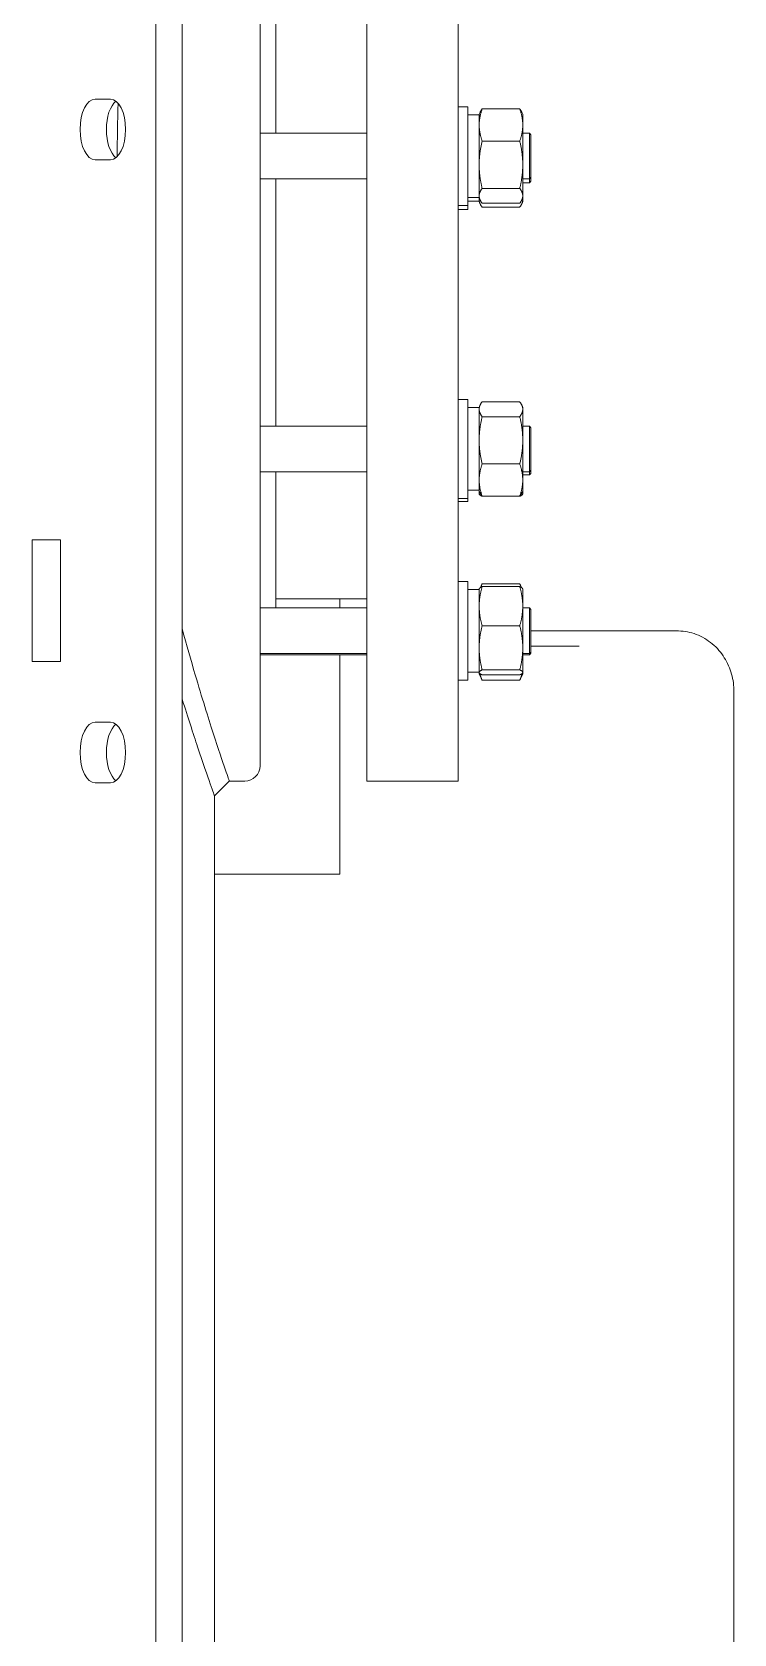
# Model space of a CAD drawing. Header units: inches. Extents: x 12 to 318, y 5 to 204.
# Drawn here: x 67.53 to 73.31, y 69.04 to 82.22 of the extents above; entities that cross this region are included whole.
import ezdxf

# ---------------------------------------------------------------- set-up
doc = ezdxf.new("R2010")
doc.units = ezdxf.units.IN
doc.header["$LTSCALE"] = 9.5
doc.header["$MEASUREMENT"] = 0
doc.layers.add('Visible', color=7, linetype='Continuous', lineweight=18)

msp = doc.modelspace()

# ---------------------------------------------------------------- linework, layer by layer
at = {"layer": 'Visible'}
for p, q in [((68.54819, 59.539912), (68.54819, 88.289912)), ((68.764697, 88.289912), (68.764697, 59.539912)), ((70.284811, 86.304912), (70.284811, 76.054912)), ((71.034811, 86.304912), (71.034811, 76.054912)), ((69.404811, 86.179912), (69.404811, 76.179912)), ((69.534811, 81.383547), (69.534811, 83.41184)), ((68.04819, 81.664912), (68.17319, 81.664912)), ((71.034811, 81.602047), (71.114811, 81.602047)), ((71.114811, 81.602047), (71.114811, 80.790047)), ((71.233626, 81.584584), (71.542995, 81.584584)), ((71.114811, 81.536047), (71.208811, 81.536047)), ((71.208811, 81.540047), (71.217066, 81.55775)), ((71.208811, 81.540047), (71.208811, 81.451689)), ((71.208811, 81.451689), (71.208811, 81.124525)), ((71.567811, 81.540047), (71.559555, 81.55775)), ((71.567811, 81.451689), (71.567811, 81.540047)), ((71.567811, 81.124525), (71.567811, 81.451689)), ((69.404811, 81.383547), (70.284811, 81.383547)), ((71.233626, 81.318794), (71.542995, 81.318794)), ((71.567811, 81.383547), (71.622311, 81.383547)), ((71.622311, 81.008547), (71.622311, 81.383547)), ((71.634811, 81.371047), (71.622311, 81.383547)), ((71.634811, 81.371047), (71.634811, 81.021047)), ((68.17319, 81.164912), (68.04819, 81.164912)), ((71.208811, 81.124525), (71.208811, 80.868883)), ((71.567811, 80.868883), (71.567811, 81.124525)), ((69.404811, 81.008547), (70.284811, 81.008547)), ((69.534811, 78.974091), (69.534811, 81.008547)), ((71.233626, 80.930257), (71.542995, 80.930257)), ((71.567811, 81.008547), (71.622311, 81.008547)), ((71.567811, 80.976277), (71.622311, 80.976277)), ((71.634811, 81.021047), (71.622311, 81.008547)), ((71.622311, 80.976277), (71.622311, 81.008547)), ((71.634811, 80.988777), (71.622311, 80.976277)), ((71.634811, 81.021047), (71.634811, 80.988777)), ((71.034811, 80.790047), (71.114811, 80.790047)), ((71.114811, 80.856047), (71.208811, 80.856047)), ((71.114811, 80.823777), (71.208811, 80.823777)), ((71.114811, 80.790047), (71.114811, 80.757777)), ((71.208811, 80.868883), (71.208811, 80.852047)), ((71.208811, 80.852047), (71.208811, 80.836613)), ((71.208811, 80.852047), (71.217066, 80.834344)), ((71.208811, 80.836613), (71.208811, 80.819777)), ((71.208811, 80.819777), (71.217066, 80.802074)), ((71.233626, 80.80751), (71.542995, 80.80751)), ((71.233626, 80.77524), (71.542995, 80.77524)), ((71.567811, 80.852047), (71.559555, 80.834344)), ((71.567811, 80.819777), (71.559555, 80.802074)), ((71.567811, 80.852047), (71.567811, 80.868883)), ((71.567811, 80.836613), (71.567811, 80.852047)), ((71.567811, 80.819777), (71.567811, 80.836613)), ((71.034811, 80.757777), (71.114811, 80.757777)), ((71.034811, 79.192591), (71.114811, 79.192591)), ((71.114811, 79.192591), (71.114811, 78.380591)), ((71.114811, 79.126591), (71.208811, 79.126591)), ((71.208811, 79.130591), (71.217066, 79.148294)), ((71.208811, 79.130591), (71.208811, 79.113755)), ((71.208811, 79.113755), (71.208811, 78.858113)), ((71.233626, 79.175128), (71.542995, 79.175128)), ((71.567811, 79.130591), (71.559555, 79.148294)), ((71.567811, 79.113755), (71.567811, 79.130591)), ((71.567811, 78.858113), (71.567811, 79.113755)), ((69.404811, 78.974091), (70.284811, 78.974091)), ((71.233626, 79.052381), (71.542995, 79.052381)), ((71.567811, 78.974091), (71.622311, 78.974091)), ((71.622311, 78.599091), (71.622311, 78.974091)), ((71.634811, 78.961591), (71.622311, 78.974091)), ((71.634811, 78.961591), (71.634811, 78.611591)), ((71.208811, 78.858113), (71.208811, 78.530949)), ((71.567811, 78.530949), (71.567811, 78.858113)), ((71.233626, 78.663844), (71.542995, 78.663844)), ((69.404811, 78.599091), (70.284811, 78.599091)), ((69.534811, 77.478803), (69.534811, 78.599091)), ((71.208811, 78.530949), (71.208811, 78.442591)), ((71.567811, 78.599091), (71.622311, 78.599091)), ((71.567811, 78.572984), (71.622311, 78.572984)), ((71.567811, 78.442591), (71.567811, 78.530949)), ((71.634811, 78.611591), (71.622311, 78.599091)), ((71.622311, 78.572984), (71.622311, 78.599091)), ((71.634811, 78.585484), (71.622311, 78.572984)), ((71.634811, 78.611591), (71.634811, 78.585484)), ((71.114811, 78.446591), (71.208811, 78.446591)), ((71.208811, 78.442591), (71.208811, 78.416484)), ((71.208811, 78.442591), (71.217066, 78.424888)), ((71.208811, 78.416484), (71.209694, 78.414589)), ((71.567811, 78.442591), (71.559555, 78.424888)), ((71.567811, 78.416484), (71.566927, 78.414589)), ((71.567811, 78.416484), (71.567811, 78.442591)), ((71.034811, 78.380591), (71.114811, 78.380591)), ((71.034811, 78.354484), (71.114811, 78.354484)), ((71.114811, 78.380591), (71.114811, 78.354484)), ((71.233626, 78.398054), (71.542995, 78.398054)), ((71.233626, 78.397608), (71.542995, 78.397608)), ((67.76164, 78.039912), (67.52777, 78.039912)), ((67.52777, 77.039912), (67.52777, 78.039912)), ((67.76164, 77.039912), (67.76164, 78.039912)), ((71.034811, 77.697303), (71.114811, 77.697303)), ((71.114811, 77.697303), (71.114811, 76.885303)), ((71.114811, 77.631303), (71.208811, 77.631303)), ((71.208811, 77.635303), (71.209694, 77.637198)), ((71.208811, 77.635303), (71.208811, 77.493501)), ((71.218496, 77.646101), (71.233626, 77.678548)), ((71.233626, 77.678548), (71.542995, 77.678548)), ((71.233626, 77.654178), (71.542995, 77.654178)), ((71.558125, 77.646101), (71.542995, 77.678548)), ((71.567811, 77.635303), (71.566927, 77.637198)), ((71.567811, 77.493501), (71.567811, 77.635303)), ((69.404811, 77.478803), (70.284811, 77.478803)), ((70.284811, 77.554912), (69.534811, 77.554912)), ((70.061618, 77.554912), (70.061618, 77.478803)), ((71.208811, 77.493501), (71.208811, 77.151385)), ((71.567811, 77.151385), (71.567811, 77.493501)), ((71.567811, 77.478803), (71.622311, 77.478803)), ((71.622311, 77.103803), (71.622311, 77.478803)), ((71.634811, 77.466303), (71.622311, 77.478803)), ((71.634811, 77.466303), (71.634811, 77.116303)), ((71.233626, 77.332823), (71.542995, 77.332823)), ((72.197498, 77.289912), (71.634811, 77.289912)), ((72.447559, 77.289912), (72.197498, 77.289912)), ((72.707212, 77.289912), (72.447559, 77.289912)), ((72.840151, 77.289912), (72.707212, 77.289912)), ((69.404811, 77.103803), (70.284811, 77.103803)), ((69.404811, 77.093831), (70.284811, 77.093831)), ((70.061618, 77.093831), (70.061618, 75.289912)), ((71.208811, 77.151385), (71.208811, 76.949187)), ((71.567811, 76.949187), (71.567811, 77.151385)), ((71.567811, 77.103803), (71.622311, 77.103803)), ((71.567811, 77.093831), (71.622311, 77.093831)), ((71.634811, 77.116303), (71.622311, 77.103803)), ((71.634811, 77.106331), (71.622311, 77.093831)), ((71.622311, 77.093831), (71.622311, 77.103803)), ((72.032138, 77.164912), (71.634811, 77.164912)), ((71.634811, 77.116303), (71.634811, 77.106331)), ((67.76164, 77.039912), (67.52777, 77.039912)), ((71.114811, 76.951303), (71.208811, 76.951303)), ((71.208811, 76.949187), (71.208811, 76.947303)), ((71.233626, 76.969947), (71.542995, 76.969947)), ((71.567811, 76.947303), (71.567811, 76.949187)), ((71.034811, 76.885303), (71.114811, 76.885303)), ((71.208811, 76.947303), (71.208811, 76.937331)), ((71.208811, 76.947303), (71.209694, 76.945408)), ((71.208811, 76.937331), (71.233626, 76.884114)), ((71.233626, 76.928427), (71.542995, 76.928427)), ((71.233626, 76.884114), (71.542995, 76.884114)), ((71.567811, 76.937331), (71.542995, 76.884114)), ((71.567811, 76.947303), (71.566927, 76.945408)), ((71.567811, 76.937331), (71.567811, 76.947303)), ((73.306657, 60.039912), (73.306657, 76.789912)), ((68.04819, 76.539912), (68.17319, 76.539912)), ((68.17319, 76.039912), (68.04819, 76.039912)), ((69.151365, 76.054912), (69.279811, 76.054912)), ((71.034811, 76.054912), (70.284811, 76.054912)), ((69.029811, 52.800829), (69.029811, 75.933475)), ((69.029811, 75.289912), (70.003004, 75.289912)), ((70.061618, 75.289912), (70.003004, 75.289912))]:
    msp.add_line(p, q, dxfattribs=at)
msp.add_arc((69.279811, 76.179912), 0.125, 270, 0, dxfattribs=at)
for centre, major_axis, start_param, end_param in [((68.04819, 81.414912), (0, -0.25), 3.141592654, 6.283185307), ((68.264697, 81.414912), (0, 0.25), 0.374734433, 2.766858221), ((68.17319, 81.414912), (0, 0.25), 3.141592654, 6.283185307), ((68.04819, 76.289912), (0, -0.25), 3.141592654, 6.283185307), ((68.264697, 76.289912), (0, 0.25), 0.374734433, 2.766858221), ((68.17319, 76.289912), (0, 0.25), 3.141592654, 6.283185307)]:
    msp.add_ellipse(centre, major_axis=major_axis, ratio=0.5, start_param=start_param, end_param=end_param, dxfattribs=at)
for points in [[(68.229387, 81.191601), (68.229513, 81.336195), (68.231983, 81.482759), (68.236817, 81.630162)], [(69.151366, 76.054913), (69.110852, 76.014424), (69.070325, 75.973948), (69.029811, 75.933459)]]:
    msp.add_open_spline(points, degree=3, dxfattribs=at)
for points, weights in [([(71.233626, 81.584584), (71.208811, 81.513366), (71.208811, 81.451689)], [1, 1.0379548493, 1]), ([(71.217066, 81.55775), (71.223029, 81.570539), (71.233626, 81.584584)], [1.01846619519, 1.0158626504, 1]), ([(71.542995, 81.584584), (71.553592, 81.570539), (71.559555, 81.55775)], [1, 1.0158626504, 1.01846619519]), ([(71.567811, 81.451689), (71.567811, 81.513366), (71.542995, 81.584584)], [1, 1.0379548493, 1]), ([(71.208811, 81.451689), (71.208811, 81.390012), (71.233626, 81.318794)], [1, 1.0379548493, 1]), ([(71.542995, 81.318794), (71.567811, 81.390012), (71.567811, 81.451689)], [1, 1.0379548493, 1]), ([(71.233626, 81.318794), (71.208811, 81.214686), (71.208811, 81.124525)], [1, 1.0379548493, 1]), ([(71.567811, 81.124525), (71.567811, 81.214686), (71.542995, 81.318794)], [1, 1.0379548493, 1]), ([(71.208811, 81.124525), (71.208811, 81.034365), (71.233626, 80.930257)], [1, 1.0379548493, 1]), ([(71.542995, 80.930257), (71.567811, 81.034365), (71.567811, 81.124525)], [1, 1.0379548493, 1]), ([(71.233626, 80.930257), (71.208811, 80.897367), (71.208811, 80.868883)], [1, 1.0379548493, 1]), ([(71.567811, 80.868883), (71.567811, 80.897367), (71.542995, 80.930257)], [1, 1.0379548493, 1]), ([(71.208811, 80.868883), (71.208811, 80.8404), (71.233626, 80.80751)], [1, 1.0379548493, 1]), ([(71.209989, 80.84952), (71.208811, 80.843043), (71.208811, 80.836613)], [1.01299632094, 1.00832350777, 1]), ([(71.208811, 80.836613), (71.208811, 80.80813), (71.233626, 80.77524)], [1, 1.0379548493, 1]), ([(71.542995, 80.80751), (71.567811, 80.8404), (71.567811, 80.868883)], [1, 1.0379548493, 1]), ([(71.542995, 80.77524), (71.567811, 80.80813), (71.567811, 80.836613)], [1, 1.0379548493, 1]), ([(71.567811, 80.836613), (71.567811, 80.843043), (71.566632, 80.84952)], [1, 1.00832350777, 1.01299632094]), ([(71.233626, 79.175128), (71.208811, 79.142238), (71.208811, 79.113755)], [1, 1.0379548493, 1]), ([(71.208811, 79.113755), (71.208811, 79.085271), (71.233626, 79.052381)], [1, 1.0379548493, 1]), ([(71.567811, 79.113755), (71.567811, 79.142238), (71.542995, 79.175128)], [1, 1.0379548493, 1]), ([(71.542995, 79.052381), (71.567811, 79.085271), (71.567811, 79.113755)], [1, 1.0379548493, 1]), ([(71.233626, 79.052381), (71.208811, 78.948273), (71.208811, 78.858113)], [1, 1.0379548493, 1]), ([(71.567811, 78.858113), (71.567811, 78.948273), (71.542995, 79.052381)], [1, 1.0379548493, 1]), ([(71.208811, 78.858113), (71.208811, 78.767953), (71.233626, 78.663844)], [1, 1.0379548493, 1]), ([(71.542995, 78.663844), (71.567811, 78.767953), (71.567811, 78.858113)], [1, 1.0379548493, 1]), ([(71.233626, 78.663844), (71.208811, 78.592626), (71.208811, 78.530949)], [1, 1.0379548493, 1]), ([(71.567811, 78.530949), (71.567811, 78.592626), (71.542995, 78.663844)], [1, 1.0379548493, 1]), ([(71.208811, 78.530949), (71.208811, 78.469273), (71.233626, 78.398054)], [1, 1.0379548493, 1]), ([(71.542995, 78.398054), (71.567811, 78.469273), (71.567811, 78.530949)], [1, 1.0379548493, 1]), ([(71.233626, 78.397608), (71.21338, 78.406685), (71.209694, 78.414589)], [1, 1.03075125274, 1.01167279663]), ([(71.233626, 78.398054), (71.223029, 78.412099), (71.217066, 78.424888)], [1, 1.0158626504, 1.01846619519]), ([(71.559555, 78.424888), (71.553592, 78.412099), (71.542995, 78.398054)], [1.01846619519, 1.0158626504, 1]), ([(71.566927, 78.414589), (71.563241, 78.406685), (71.542995, 78.397608)], [1.01167279663, 1.03075125274, 1]), ([(71.233418, 78.39833), (71.233522, 78.397969), (71.233626, 78.397608)], [1.00030553851, 1.00015338915, 1]), ([(71.542995, 78.397608), (71.543099, 78.397969), (71.543203, 78.39833)], [1, 1.00015338915, 1.00030553851]), ([(71.233626, 77.654178), (71.208811, 77.568072), (71.208811, 77.493501)], [1, 1.0379548493, 1]), ([(71.209694, 77.637198), (71.21338, 77.645102), (71.233626, 77.654178)], [1.01167279663, 1.03075125274, 1]), ([(71.233626, 77.678548), (71.22619, 77.662602), (71.221062, 77.647737)], [1, 1.01107831671, 1.01568952298]), ([(71.555559, 77.647737), (71.550431, 77.662602), (71.542995, 77.678548)], [1.01568952298, 1.01107831671, 1]), ([(71.542995, 77.654178), (71.563241, 77.645102), (71.566927, 77.637198)], [1, 1.03075125274, 1.01167279663]), ([(71.567811, 77.493501), (71.567811, 77.568072), (71.542995, 77.654178)], [1, 1.0379548493, 1]), ([(71.208811, 77.493501), (71.208811, 77.41893), (71.233626, 77.332823)], [1, 1.0379548493, 1]), ([(71.542995, 77.332823), (71.567811, 77.41893), (71.567811, 77.493501)], [1, 1.0379548493, 1]), ([(71.233626, 77.332823), (71.208811, 77.235591), (71.208811, 77.151385)], [1, 1.0379548493, 1]), ([(71.567811, 77.151385), (71.567811, 77.235591), (71.542995, 77.332823)], [1, 1.0379548493, 1]), ([(71.208811, 77.151385), (71.208811, 77.06718), (71.233626, 76.969947)], [1, 1.0379548493, 1]), ([(71.542995, 76.969947), (71.567811, 77.06718), (71.567811, 77.151385)], [1, 1.0379548493, 1]), ([(71.233626, 76.969947), (71.208811, 76.958822), (71.208811, 76.949187)], [1, 1.0379548493, 1]), ([(71.208811, 76.949187), (71.208811, 76.939552), (71.233626, 76.928427)], [1, 1.0379548493, 1]), ([(71.567811, 76.949187), (71.567811, 76.958822), (71.542995, 76.969947)], [1, 1.0379548493, 1]), ([(71.542995, 76.928427), (71.567811, 76.939552), (71.567811, 76.949187)], [1, 1.0379548493, 1]), ([(71.213811, 76.940139), (71.219825, 76.91371), (71.233626, 76.884114)], [1.01881027426, 1.02075845917, 1]), ([(71.542995, 76.884114), (71.556796, 76.91371), (71.562811, 76.940139)], [1, 1.02075845917, 1.01881027426])]:
    msp.add_rational_spline(points, weights, degree=2, dxfattribs=at)
for points, knots in [([(69.151366, 76.054913), (69.15161, 76.055163), (69.140867, 76.086515), (69.096478, 76.217289), (69.06277, 76.316948), (68.977751, 76.579308), (68.926438, 76.742218), (68.836707, 77.046602), (68.800785, 77.172915), (68.764698, 77.306093)], [19.808939863, 19.808939863, 19.808939863, 19.808939863, 22.272634917, 22.272634917, 24.74623415, 24.74623415, 27.219833384, 27.219833384, 28.758484469, 28.758484469, 28.758484469, 28.758484469]), ([(73.306657, 76.789912), (73.306657, 76.838764), (73.300012, 76.887626), (73.273417, 76.982141), (73.253449, 77.027813), (73.200365, 77.112181), (73.167199, 77.150881), (73.089105, 77.216398), (73.044159, 77.24319), (72.94959, 77.278793), (72.900485, 77.288542), (72.847431, 77.289866), (72.843791, 77.289912), (72.840151, 77.289912)], [3.141592654, 3.141592654, 3.141592654, 3.141592654, 3.455751919, 3.455751919, 3.769911184, 3.769911184, 4.08407045, 4.08407045, 4.397217642, 4.397217642, 4.69077188, 4.69077188, 4.71238898, 4.71238898, 4.71238898, 4.71238898]), ([(69.02981, 75.933475), (69.029802, 75.934429), (69.01842, 75.96659), (68.971712, 76.099828), (68.936052, 76.201914), (68.854268, 76.446222), (68.81121, 76.577954), (68.764688, 76.72751)], [-60.799190791, -60.799190791, -60.799190791, -60.799190791, -58.303481057, -58.303481057, -55.769606085, -55.769606085, -53.695157162, -53.695157162, -53.695157162, -53.695157162])]:
    msp.add_open_spline(points, degree=3, knots=knots, dxfattribs=at)

doc.saveas('drawing.dxf')
